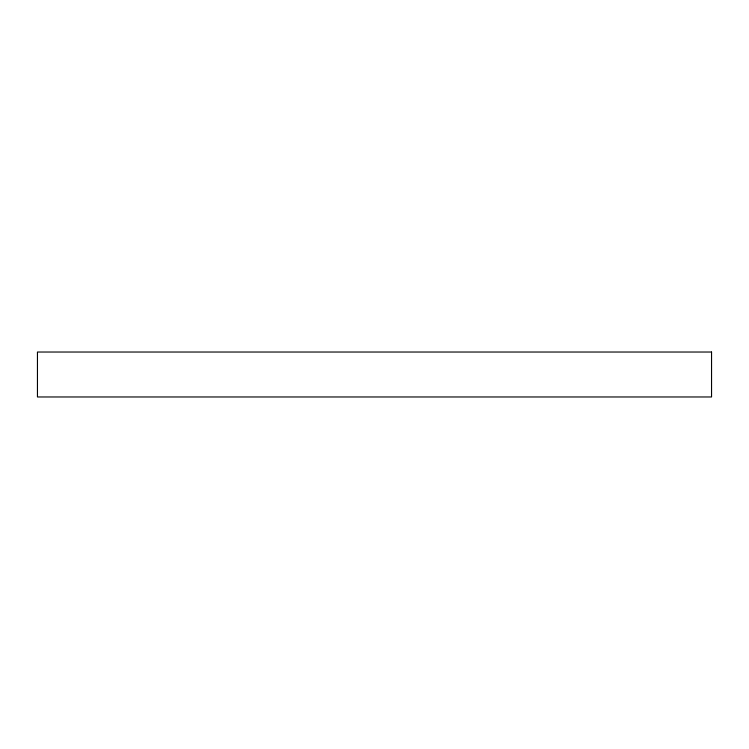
<?xml version="1.0" encoding="UTF-8"?>
<svg xmlns="http://www.w3.org/2000/svg" width="749" height="749" viewBox="0 0 749 749"><rect width="100%" height="100%" fill="white"/><g stroke="black" fill="none" stroke-linecap="round" stroke-linejoin="round"><path stroke-width="1.12" d="M711.55 352.03L37.45 352.03L37.45 396.97L711.55 396.97L711.55 352.03"/></g></svg>
